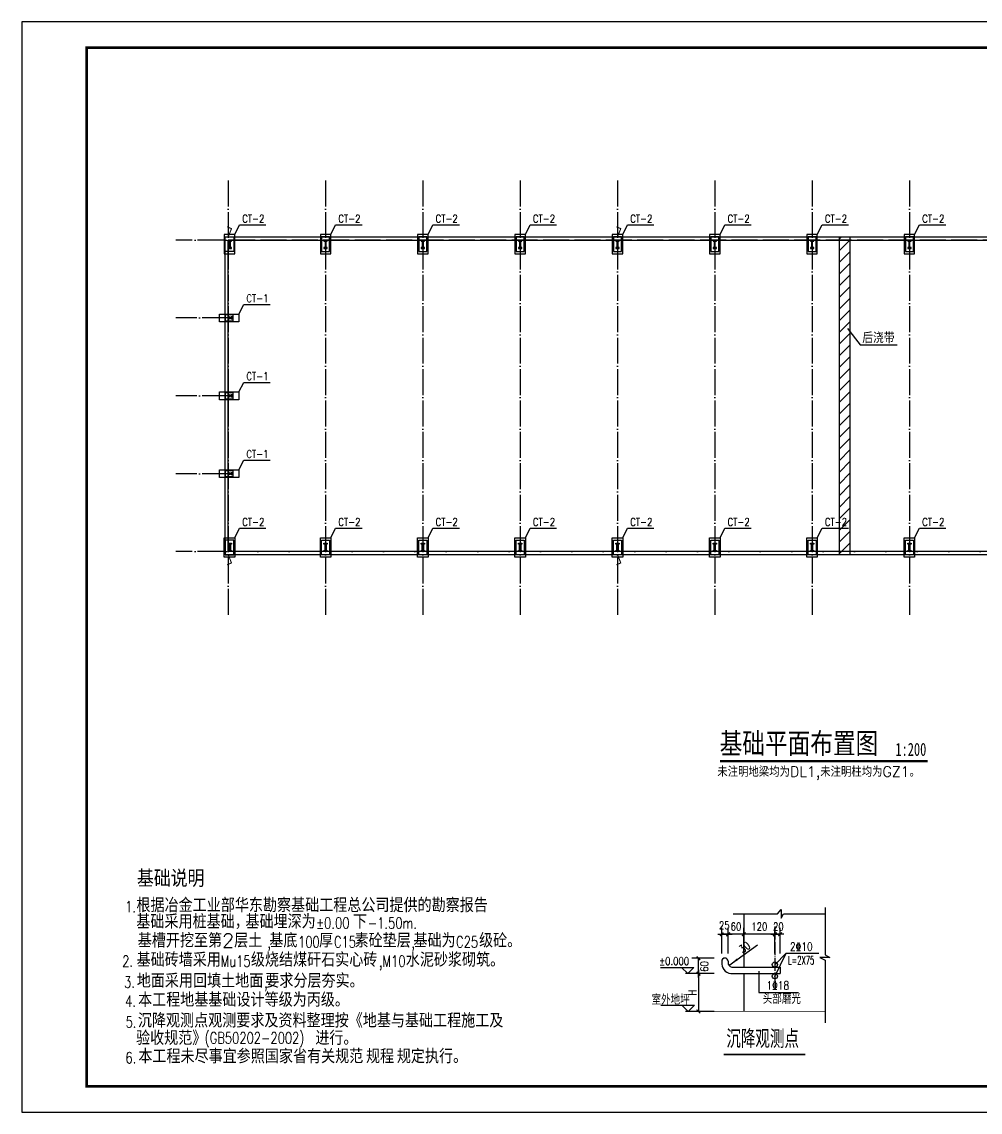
# Model space of a CAD drawing. Extents: x 32177600 to 32582346, y -189249 to 154687.
# Drawn here: x 32177600 to 32251459, y -15958 to 68042 of the extents above; entities that cross this region are included whole.
import ezdxf
from ezdxf.enums import TextEntityAlignment as Align

# ---------------------------------------------------------------- set-up
doc = ezdxf.new("R2010")
doc.units = 0
doc.header["$LTSCALE"] = 1000
doc.header["$MEASUREMENT"] = 0
doc.linetypes.add('ACAD_ISO04W100', pattern=[30.5, 24, -3, 0.5, -3])
doc.linetypes.add('DOTE', pattern=[2.42, 2, -0.2, 0.02, -0.2])
doc.layers.get('0').update_dxf_attribs({"linetype": 'CONTINUOUS'})
doc.layers.get('DEFPOINTS').update_dxf_attribs({"linetype": 'CONTINUOUS'})
for name, color, linetype in [('1506', 2, 'CONTINUOUS'), ('DOTE', 1, 'ACAD_ISO04W100'), ('PUB_DIM', 3, 'CONTINUOUS'), ('PUB_HZ', 7, 'CONTINUOUS'), ('PUB_TEXT', 7, 'CONTINUOUS'), ('PUB_TITLE', 4, 'CONTINUOUS'), ('PUB_WZ', 7, 'CONTINUOUS'), ('底线', 7, 'CONTINUOUS'), ('标注', 4, 'CONTINUOUS')]:
    doc.layers.add(name, color=color, linetype=linetype)
doc.styles.add('-宋体', font='', dxfattribs={"width": 0.8})
doc.styles.add('_HZS', font='txt.shx', dxfattribs={"width": 0.8, "bigfont": 'hztxt.shx'})
doc.styles.add('_HZTXT', font='txt.shx', dxfattribs={"width": 0.8, "bigfont": 'hztxt.shx'})
doc.styles.add('_SIMPLEX', font='SIMPLEX', dxfattribs={"width": 0.8})
doc.styles.add('_TXT', font='SIMPLEX.shx', dxfattribs={"width": 0.6})
doc.styles.add('DIM_FONT', font='SIMPLEX.shx', dxfattribs={"width": 0.8})
doc.styles.add('KT', font='', dxfattribs={"width": 0.7})
doc.styles.add('中西', font='romans.shx', dxfattribs={"width": 0.8, "height": 350, "bigfont": 'hztxt.shx'})
doc.styles.get('-宋体').set_extended_font_data('SimSun')
doc.styles.get('KT').set_extended_font_data('KaiTi_GB2312')

# ---------------------------------------------------------------- blocks, each defined once
blk = doc.blocks.new('_DIMX')
blk.add_line((-150, 0), (150, 0))
at = {"const_width": 50}
blk.add_lwpolyline([(-70, -70), (70, 70)], dxfattribs=at)
blk = doc.blocks.new('_ARROW')
blk.add_solid([(0, 0), (-1, 0.1), (-1, -0.1)])

msp = doc.modelspace()

# ---------------------------------------------------------------- hatches: boundary and pattern name
h = msp.add_hatch()
h.set_pattern_fill('ANSI31', color=256, scale=400, style=0)
h.set_pattern_definition([(45, (462319.24, 275.4), (-449.012806, 449.012806), [])])
h.paths.add_polyline_path([(32240606.9, 51471.4), (32241406.9, 51471.4), (32241406.9, 26991.4), (32240606.9, 26991.4)])
for points in [[(32193756.9, 51151.4), (32193756.9, 51231.4), (32193506.9, 51231.4), (32193506.9, 51151.4), (32193591.9, 51151.4), (32193591.9, 50661.4), (32193506.9, 50661.4), (32193506.9, 50581.4), (32193756.9, 50581.4), (32193756.9, 50661.4), (32193671.9, 50661.4), (32193671.9, 51151.4)], [(32201131.9, 51151.4), (32201131.9, 51231.4), (32200881.9, 51231.4), (32200881.9, 51151.4), (32200966.9, 51151.4), (32200966.9, 50661.4), (32200881.9, 50661.4), (32200881.9, 50581.4), (32201131.9, 50581.4), (32201131.9, 50661.4), (32201046.9, 50661.4), (32201046.9, 51151.4)], [(32208631.9, 51151.4), (32208631.9, 51231.4), (32208381.9, 51231.4), (32208381.9, 51151.4), (32208466.9, 51151.4), (32208466.9, 50661.4), (32208381.9, 50661.4), (32208381.9, 50581.4), (32208631.9, 50581.4), (32208631.9, 50661.4), (32208546.9, 50661.4), (32208546.9, 51151.4)], [(32216131.9, 51151.4), (32216131.9, 51231.4), (32215881.9, 51231.4), (32215881.9, 51151.4), (32215966.9, 51151.4), (32215966.9, 50661.4), (32215881.9, 50661.4), (32215881.9, 50581.4), (32216131.9, 50581.4), (32216131.9, 50661.4), (32216046.9, 50661.4), (32216046.9, 51151.4)], [(32223631.9, 51151.4), (32223631.9, 51231.4), (32223381.9, 51231.4), (32223381.9, 51151.4), (32223466.9, 51151.4), (32223466.9, 50661.4), (32223381.9, 50661.4), (32223381.9, 50581.4), (32223631.9, 50581.4), (32223631.9, 50661.4), (32223546.9, 50661.4), (32223546.9, 51151.4)], [(32231131.9, 51151.4), (32231131.9, 51231.4), (32230881.9, 51231.4), (32230881.9, 51151.4), (32230966.9, 51151.4), (32230966.9, 50661.4), (32230881.9, 50661.4), (32230881.9, 50581.4), (32231131.9, 50581.4), (32231131.9, 50661.4), (32231046.9, 50661.4), (32231046.9, 51151.4)], [(32238631.9, 51151.4), (32238631.9, 51231.4), (32238381.9, 51231.4), (32238381.9, 51151.4), (32238466.9, 51151.4), (32238466.9, 50661.4), (32238381.9, 50661.4), (32238381.9, 50581.4), (32238631.9, 50581.4), (32238631.9, 50661.4), (32238546.9, 50661.4), (32238546.9, 51151.4)], [(32246131.9, 51151.4), (32246131.9, 51231.4), (32245881.9, 51231.4), (32245881.9, 51151.4), (32245966.9, 51151.4), (32245966.9, 50661.4), (32245881.9, 50661.4), (32245881.9, 50581.4), (32246131.9, 50581.4), (32246131.9, 50661.4), (32246046.9, 50661.4), (32246046.9, 51151.4)], [(32193586.9, 45131.4), (32193506.9, 45131.4), (32193506.9, 45331.4), (32193586.9, 45331.4), (32193586.9, 45271.4), (32193726.9, 45271.4), (32193726.9, 45331.4), (32193806.9, 45331.4), (32193806.9, 45131.4), (32193726.9, 45131.4), (32193726.9, 45191.4), (32193586.9, 45191.4)], [(32193586.9, 39131.4), (32193506.9, 39131.4), (32193506.9, 39331.4), (32193586.9, 39331.4), (32193586.9, 39271.4), (32193726.9, 39271.4), (32193726.9, 39331.4), (32193806.9, 39331.4), (32193806.9, 39131.4), (32193726.9, 39131.4), (32193726.9, 39191.4), (32193586.9, 39191.4)], [(32193586.9, 33131.4), (32193506.9, 33131.4), (32193506.9, 33331.4), (32193586.9, 33331.4), (32193586.9, 33271.4), (32193726.9, 33271.4), (32193726.9, 33331.4), (32193806.9, 33331.4), (32193806.9, 33131.4), (32193726.9, 33131.4), (32193726.9, 33191.4), (32193586.9, 33191.4)], [(32193756.9, 27311.4), (32193756.9, 27231.4), (32193506.9, 27231.4), (32193506.9, 27311.4), (32193591.9, 27311.4), (32193591.9, 27801.4), (32193506.9, 27801.4), (32193506.9, 27881.4), (32193756.9, 27881.4), (32193756.9, 27801.4), (32193671.9, 27801.4), (32193671.9, 27311.4)], [(32201131.9, 27311.4), (32201131.9, 27231.4), (32200881.9, 27231.4), (32200881.9, 27311.4), (32200966.9, 27311.4), (32200966.9, 27801.4), (32200881.9, 27801.4), (32200881.9, 27881.4), (32201131.9, 27881.4), (32201131.9, 27801.4), (32201046.9, 27801.4), (32201046.9, 27311.4)], [(32208631.9, 27311.4), (32208631.9, 27231.4), (32208381.9, 27231.4), (32208381.9, 27311.4), (32208466.9, 27311.4), (32208466.9, 27801.4), (32208381.9, 27801.4), (32208381.9, 27881.4), (32208631.9, 27881.4), (32208631.9, 27801.4), (32208546.9, 27801.4), (32208546.9, 27311.4)], [(32216131.9, 27311.4), (32216131.9, 27231.4), (32215881.9, 27231.4), (32215881.9, 27311.4), (32215966.9, 27311.4), (32215966.9, 27801.4), (32215881.9, 27801.4), (32215881.9, 27881.4), (32216131.9, 27881.4), (32216131.9, 27801.4), (32216046.9, 27801.4), (32216046.9, 27311.4)], [(32223631.9, 27311.4), (32223631.9, 27231.4), (32223381.9, 27231.4), (32223381.9, 27311.4), (32223466.9, 27311.4), (32223466.9, 27801.4), (32223381.9, 27801.4), (32223381.9, 27881.4), (32223631.9, 27881.4), (32223631.9, 27801.4), (32223546.9, 27801.4), (32223546.9, 27311.4)], [(32231131.9, 27311.4), (32231131.9, 27231.4), (32230881.9, 27231.4), (32230881.9, 27311.4), (32230966.9, 27311.4), (32230966.9, 27801.4), (32230881.9, 27801.4), (32230881.9, 27881.4), (32231131.9, 27881.4), (32231131.9, 27801.4), (32231046.9, 27801.4), (32231046.9, 27311.4)], [(32238631.9, 27311.4), (32238631.9, 27231.4), (32238381.9, 27231.4), (32238381.9, 27311.4), (32238466.9, 27311.4), (32238466.9, 27801.4), (32238381.9, 27801.4), (32238381.9, 27881.4), (32238631.9, 27881.4), (32238631.9, 27801.4), (32238546.9, 27801.4), (32238546.9, 27311.4)], [(32246131.9, 27311.4), (32246131.9, 27231.4), (32245881.9, 27231.4), (32245881.9, 27311.4), (32245966.9, 27311.4), (32245966.9, 27801.4), (32245881.9, 27801.4), (32245881.9, 27881.4), (32246131.9, 27881.4), (32246131.9, 27801.4), (32246046.9, 27801.4), (32246046.9, 27311.4)]]:
    msp.add_hatch(color=256).paths.add_polyline_path(points)

# ---------------------------------------------------------------- linework, layer by layer
for p, q in [((32194006.9, 51663.9, 0), (32194383.1, 52400.4, 0)), ((32194380.6, 52400.4, 0), (32196416.2, 52400.4, 0)), ((32201406.9, 51663.9, 0), (32201783.1, 52400.4, 0)), ((32201783.1, 52400.4, 0), (32203818.7, 52400.4, 0)), ((32208906.9, 51663.9, 0), (32209283.1, 52400.4, 0)), ((32209283.1, 52400.4, 0), (32211318.7, 52400.4, 0)), ((32216406.9, 51663.9, 0), (32216783.1, 52400.4, 0)), ((32216783.1, 52400.4, 0), (32218818.7, 52400.4, 0)), ((32223906.9, 51663.9, 0), (32224283.1, 52400.4, 0)), ((32224283.1, 52400.4, 0), (32226318.7, 52400.4, 0)), ((32231406.9, 51663.9, 0), (32231783.1, 52400.4, 0)), ((32231783.1, 52400.4, 0), (32233818.7, 52400.4, 0)), ((32238906.9, 51663.9, 0), (32239283.1, 52400.4, 0)), ((32239283.1, 52400.4, 0), (32241318.7, 52400.4, 0)), ((32246406.9, 51663.9, 0), (32246783.1, 52400.4, 0)), ((32246783.1, 52400.4, 0), (32248818.7, 52400.4, 0)), ((32194324.4, 45531.4, 0), (32194700.6, 46267.9, 0)), ((32194700.6, 46267.9, 0), (32196736.2, 46267.9, 0)), ((32194324.4, 39531.4, 0), (32194700.6, 40267.9, 0)), ((32194700.6, 40267.9, 0), (32196736.2, 40267.9, 0)), ((32194324.4, 33531.4, 0), (32194700.6, 34267.9, 0)), ((32194700.6, 34267.9, 0), (32196736.2, 34267.9, 0)), ((32194006.9, 28298.9, 0), (32194380.6, 29035.4, 0)), ((32194380.6, 29035.4, 0), (32196416.2, 29035.4, 0)), ((32201406.9, 28298.9, 0), (32201783.1, 29035.4, 0)), ((32201783.1, 29035.4, 0), (32203818.7, 29035.4, 0)), ((32208906.9, 28298.9, 0), (32209283.1, 29035.4, 0)), ((32209283.1, 29035.4, 0), (32211318.7, 29035.4, 0)), ((32216406.9, 28298.9, 0), (32216783.1, 29035.4, 0)), ((32216783.1, 29035.4, 0), (32218818.7, 29035.4, 0)), ((32223906.9, 28298.9, 0), (32224283.1, 29035.4, 0)), ((32224283.1, 29035.4, 0), (32226318.7, 29035.4, 0)), ((32231406.9, 28298.9, 0), (32231783.1, 29035.4, 0)), ((32231783.1, 29035.4, 0), (32233818.7, 29035.4, 0)), ((32238906.9, 28298.9, 0), (32239283.1, 29035.4, 0)), ((32239283.1, 29035.4, 0), (32241318.7, 29035.4, 0)), ((32246406.9, 28298.9, 0), (32246783.1, 29035.4, 0)), ((32246783.1, 29035.4, 0), (32248818.7, 29035.4, 0)), ((32229744, -5284.3), (32229744, -4096.3)), ((32229244, -5284.3), (32228744.9, -5284.3)), ((32229244, -8196.2), (32228744.9, -8196.2)), ((32229744, -7896.2), (32229744, -8196.2))]:
    msp.add_line(p, q)
at = {"color": 3, "linetype": 'ByBlock'}
for p, q in [((32230963.2, -4096.3), (32229244, -4096.3)), ((32229744, -4098.3), (32229744, -4258.3)), ((32230963.2, -5284.3), (32229244, -5284.3)), ((32230963.2, -5284.3), (32229244, -5284.3)), ((32229744, -5282.3), (32229744, -5122.3)), ((32229744, -5286.3), (32229744, -8194.2)), ((32230963.2, -8196.2), (32229244, -8196.2))]:
    msp.add_line(p, q, dxfattribs=at)
at = {"const_width": 80, "elevation": 0}
for points in [[(32193506.9, 51471.4), (32193760.1, 52107.1), (32193425.6, 52251.6)], [(32223506.9, 51471.4), (32223760.1, 52107.1), (32223425.6, 52251.6)], [(32193506.9, 26991.4), (32193760.1, 26355.7), (32193425.6, 26211.2)], [(32223506.9, 26991.4), (32223760.1, 26355.7), (32223425.6, 26211.2)]]:
    msp.add_lwpolyline(points, dxfattribs=at)
at = {"elevation": 0}
for points in [[(32193266.9, 51471.4), (32283746.9, 51471.4), (32283746.9, 26991.4), (32193266.9, 26991.4)], [(32193266.9, 51471.4), (32193951.9, 51471.4), (32193951.9, 50351.4), (32193266.9, 50351.4)], [(32200696.9, 50351.4), (32201316.9, 50351.4), (32201316.9, 51471.4), (32200696.9, 51471.4)], [(32208196.9, 50351.4), (32208816.9, 50351.4), (32208816.9, 51471.4), (32208196.9, 51471.4)], [(32215696.9, 50351.4), (32216316.9, 50351.4), (32216316.9, 51471.4), (32215696.9, 51471.4)], [(32223196.9, 50351.4), (32223816.9, 50351.4), (32223816.9, 51471.4), (32223196.9, 51471.4)], [(32230696.9, 50351.4), (32231316.9, 50351.4), (32231316.9, 51471.4), (32230696.9, 51471.4)], [(32238196.9, 50351.4), (32238816.9, 50351.4), (32238816.9, 51471.4), (32238196.9, 51471.4)], [(32240606.9, 51471.4), (32241406.9, 51471.4), (32241406.9, 26991.4), (32240606.9, 26991.4)], [(32245696.9, 50351.4), (32246316.9, 50351.4), (32246316.9, 51471.4), (32245696.9, 51471.4)], [(32193506.9, 51231.4), (32283506.9, 51231.4), (32283506.9, 27231.4), (32193506.9, 27231.4)], [(32193266.9, 45006.4), (32193881.9, 45006.4), (32193881.9, 45456.4), (32193266.9, 45456.4)], [(32193266.9, 39006.4), (32193881.9, 39006.4), (32193881.9, 39456.4), (32193266.9, 39456.4)], [(32193266.9, 33006.4), (32193881.9, 33006.4), (32193881.9, 33456.4), (32193266.9, 33456.4)], [(32193266.9, 26991.4), (32193951.9, 26991.4), (32193951.9, 28111.4), (32193266.9, 28111.4)], [(32200696.9, 28111.4), (32201316.9, 28111.4), (32201316.9, 26991.4), (32200696.9, 26991.4)], [(32208196.9, 28111.4), (32208816.9, 28111.4), (32208816.9, 26991.4), (32208196.9, 26991.4)], [(32215696.9, 28111.4), (32216316.9, 28111.4), (32216316.9, 26991.4), (32215696.9, 26991.4)], [(32223196.9, 28111.4), (32223816.9, 28111.4), (32223816.9, 26991.4), (32223196.9, 26991.4)], [(32230696.9, 28111.4), (32231316.9, 28111.4), (32231316.9, 26991.4), (32230696.9, 26991.4)], [(32238196.9, 28111.4), (32238816.9, 28111.4), (32238816.9, 26991.4), (32238196.9, 26991.4)], [(32245696.9, 28111.4), (32246316.9, 28111.4), (32246316.9, 26991.4), (32245696.9, 26991.4)]]:
    msp.add_lwpolyline(points, close=True, dxfattribs=at)
for points in [[(32193756.9, 51151.4), (32193756.9, 51231.4), (32193506.9, 51231.4), (32193506.9, 51151.4), (32193591.9, 51151.4), (32193591.9, 50661.4), (32193506.9, 50661.4), (32193506.9, 50581.4), (32193756.9, 50581.4), (32193756.9, 50661.4), (32193671.9, 50661.4), (32193671.9, 51151.4), (32193756.9, 51151.4)], [(32201131.9, 51151.4), (32201131.9, 51231.4), (32200881.9, 51231.4), (32200881.9, 51151.4), (32200966.9, 51151.4), (32200966.9, 50661.4), (32200881.9, 50661.4), (32200881.9, 50581.4), (32201131.9, 50581.4), (32201131.9, 50661.4), (32201046.9, 50661.4), (32201046.9, 51151.4), (32201131.9, 51151.4)], [(32208631.9, 51151.4), (32208631.9, 51231.4), (32208381.9, 51231.4), (32208381.9, 51151.4), (32208466.9, 51151.4), (32208466.9, 50661.4), (32208381.9, 50661.4), (32208381.9, 50581.4), (32208631.9, 50581.4), (32208631.9, 50661.4), (32208546.9, 50661.4), (32208546.9, 51151.4), (32208631.9, 51151.4)], [(32216131.9, 51151.4), (32216131.9, 51231.4), (32215881.9, 51231.4), (32215881.9, 51151.4), (32215966.9, 51151.4), (32215966.9, 50661.4), (32215881.9, 50661.4), (32215881.9, 50581.4), (32216131.9, 50581.4), (32216131.9, 50661.4), (32216046.9, 50661.4), (32216046.9, 51151.4), (32216131.9, 51151.4)], [(32223631.9, 51151.4), (32223631.9, 51231.4), (32223381.9, 51231.4), (32223381.9, 51151.4), (32223466.9, 51151.4), (32223466.9, 50661.4), (32223381.9, 50661.4), (32223381.9, 50581.4), (32223631.9, 50581.4), (32223631.9, 50661.4), (32223546.9, 50661.4), (32223546.9, 51151.4), (32223631.9, 51151.4)], [(32231131.9, 51151.4), (32231131.9, 51231.4), (32230881.9, 51231.4), (32230881.9, 51151.4), (32230966.9, 51151.4), (32230966.9, 50661.4), (32230881.9, 50661.4), (32230881.9, 50581.4), (32231131.9, 50581.4), (32231131.9, 50661.4), (32231046.9, 50661.4), (32231046.9, 51151.4), (32231131.9, 51151.4)], [(32238631.9, 51151.4), (32238631.9, 51231.4), (32238381.9, 51231.4), (32238381.9, 51151.4), (32238466.9, 51151.4), (32238466.9, 50661.4), (32238381.9, 50661.4), (32238381.9, 50581.4), (32238631.9, 50581.4), (32238631.9, 50661.4), (32238546.9, 50661.4), (32238546.9, 51151.4), (32238631.9, 51151.4)], [(32246131.9, 51151.4), (32246131.9, 51231.4), (32245881.9, 51231.4), (32245881.9, 51151.4), (32245966.9, 51151.4), (32245966.9, 50661.4), (32245881.9, 50661.4), (32245881.9, 50581.4), (32246131.9, 50581.4), (32246131.9, 50661.4), (32246046.9, 50661.4), (32246046.9, 51151.4), (32246131.9, 51151.4)], [(32193586.9, 45131.4), (32193506.9, 45131.4), (32193506.9, 45331.4), (32193586.9, 45331.4), (32193586.9, 45271.4), (32193726.9, 45271.4), (32193726.9, 45331.4), (32193806.9, 45331.4), (32193806.9, 45131.4), (32193726.9, 45131.4), (32193726.9, 45191.4), (32193586.9, 45191.4), (32193586.9, 45131.4)], [(32193586.9, 39131.4), (32193506.9, 39131.4), (32193506.9, 39331.4), (32193586.9, 39331.4), (32193586.9, 39271.4), (32193726.9, 39271.4), (32193726.9, 39331.4), (32193806.9, 39331.4), (32193806.9, 39131.4), (32193726.9, 39131.4), (32193726.9, 39191.4), (32193586.9, 39191.4), (32193586.9, 39131.4)], [(32193586.9, 33131.4), (32193506.9, 33131.4), (32193506.9, 33331.4), (32193586.9, 33331.4), (32193586.9, 33271.4), (32193726.9, 33271.4), (32193726.9, 33331.4), (32193806.9, 33331.4), (32193806.9, 33131.4), (32193726.9, 33131.4), (32193726.9, 33191.4), (32193586.9, 33191.4), (32193586.9, 33131.4)], [(32193756.9, 27311.4), (32193756.9, 27231.4), (32193506.9, 27231.4), (32193506.9, 27311.4), (32193591.9, 27311.4), (32193591.9, 27801.4), (32193506.9, 27801.4), (32193506.9, 27881.4), (32193756.9, 27881.4), (32193756.9, 27801.4), (32193671.9, 27801.4), (32193671.9, 27311.4), (32193756.9, 27311.4)], [(32201131.9, 27311.4), (32201131.9, 27231.4), (32200881.9, 27231.4), (32200881.9, 27311.4), (32200966.9, 27311.4), (32200966.9, 27801.4), (32200881.9, 27801.4), (32200881.9, 27881.4), (32201131.9, 27881.4), (32201131.9, 27801.4), (32201046.9, 27801.4), (32201046.9, 27311.4), (32201131.9, 27311.4)], [(32208631.9, 27311.4), (32208631.9, 27231.4), (32208381.9, 27231.4), (32208381.9, 27311.4), (32208466.9, 27311.4), (32208466.9, 27801.4), (32208381.9, 27801.4), (32208381.9, 27881.4), (32208631.9, 27881.4), (32208631.9, 27801.4), (32208546.9, 27801.4), (32208546.9, 27311.4), (32208631.9, 27311.4)], [(32216131.9, 27311.4), (32216131.9, 27231.4), (32215881.9, 27231.4), (32215881.9, 27311.4), (32215966.9, 27311.4), (32215966.9, 27801.4), (32215881.9, 27801.4), (32215881.9, 27881.4), (32216131.9, 27881.4), (32216131.9, 27801.4), (32216046.9, 27801.4), (32216046.9, 27311.4), (32216131.9, 27311.4)], [(32223631.9, 27311.4), (32223631.9, 27231.4), (32223381.9, 27231.4), (32223381.9, 27311.4), (32223466.9, 27311.4), (32223466.9, 27801.4), (32223381.9, 27801.4), (32223381.9, 27881.4), (32223631.9, 27881.4), (32223631.9, 27801.4), (32223546.9, 27801.4), (32223546.9, 27311.4), (32223631.9, 27311.4)], [(32231131.9, 27311.4), (32231131.9, 27231.4), (32230881.9, 27231.4), (32230881.9, 27311.4), (32230966.9, 27311.4), (32230966.9, 27801.4), (32230881.9, 27801.4), (32230881.9, 27881.4), (32231131.9, 27881.4), (32231131.9, 27801.4), (32231046.9, 27801.4), (32231046.9, 27311.4), (32231131.9, 27311.4)], [(32238631.9, 27311.4), (32238631.9, 27231.4), (32238381.9, 27231.4), (32238381.9, 27311.4), (32238466.9, 27311.4), (32238466.9, 27801.4), (32238381.9, 27801.4), (32238381.9, 27881.4), (32238631.9, 27881.4), (32238631.9, 27801.4), (32238546.9, 27801.4), (32238546.9, 27311.4), (32238631.9, 27311.4)], [(32246131.9, 27311.4), (32246131.9, 27231.4), (32245881.9, 27231.4), (32245881.9, 27311.4), (32245966.9, 27311.4), (32245966.9, 27801.4), (32245881.9, 27801.4), (32245881.9, 27881.4), (32246131.9, 27881.4), (32246131.9, 27801.4), (32246046.9, 27801.4), (32246046.9, 27311.4), (32246131.9, 27311.4)]]:
    msp.add_lwpolyline(points, dxfattribs=at)
for points, const_width in [([(32229884, -4236.3), (32229604, -3956.3)], 100), ([(32229604, -8056.2), (32229884, -8336.2)], 100), ([(32231683.5, -11506.5), (32237986.5, -11506.5)], 120)]:
    msp.add_lwpolyline(points, dxfattribs=dict(const_width=const_width))
at = {"layer": '1506', "elevation": 0}
for points in [[(32193206.9, 51663.9), (32193206.9, 50163.9), (32194006.9, 50163.9), (32194006.9, 51663.9)], [(32200606.9, 51663.9), (32200606.9, 50163.9), (32201406.9, 50163.9), (32201406.9, 51663.9)], [(32208106.9, 51663.9), (32208106.9, 50163.9), (32208906.9, 50163.9), (32208906.9, 51663.9)], [(32215606.9, 51663.9), (32215606.9, 50163.9), (32216406.9, 50163.9), (32216406.9, 51663.9)], [(32223106.9, 51663.9), (32223106.9, 50163.9), (32223906.9, 50163.9), (32223906.9, 51663.9)], [(32230606.9, 51663.9), (32230606.9, 50163.9), (32231406.9, 50163.9), (32231406.9, 51663.9)], [(32238106.9, 51663.9), (32238106.9, 50163.9), (32238906.9, 50163.9), (32238906.9, 51663.9)], [(32245606.9, 51663.9), (32245606.9, 50163.9), (32246406.9, 50163.9), (32246406.9, 51663.9)], [(32192824.4, 45531.4), (32194324.4, 45531.4), (32194324.4, 44931.4), (32192824.4, 44931.4)], [(32192824.4, 39531.4), (32194324.4, 39531.4), (32194324.4, 38931.4), (32192824.4, 38931.4)], [(32192824.4, 33531.4), (32194324.4, 33531.4), (32194324.4, 32931.4), (32192824.4, 32931.4)], [(32193206.9, 26798.9), (32193206.9, 28298.9), (32194006.9, 28298.9), (32194006.9, 26798.9)], [(32200606.9, 26798.9), (32200606.9, 28298.9), (32201406.9, 28298.9), (32201406.9, 26798.9)], [(32208106.9, 26798.9), (32208106.9, 28298.9), (32208906.9, 28298.9), (32208906.9, 26798.9)], [(32215606.9, 26798.9), (32215606.9, 28298.9), (32216406.9, 28298.9), (32216406.9, 26798.9)], [(32223106.9, 26798.9), (32223106.9, 28298.9), (32223906.9, 28298.9), (32223906.9, 26798.9)], [(32230606.9, 26798.9), (32230606.9, 28298.9), (32231406.9, 28298.9), (32231406.9, 26798.9)], [(32238106.9, 26798.9), (32238106.9, 28298.9), (32238906.9, 28298.9), (32238906.9, 26798.9)], [(32245606.9, 26798.9), (32245606.9, 28298.9), (32246406.9, 28298.9), (32246406.9, 26798.9)]]:
    msp.add_lwpolyline(points, close=True, dxfattribs=at)
at = {"layer": 'DEFPOINTS', "color": 0, "linetype": 'ByBlock'}
for p in [(32231563.2, -4096.3), (32229744, -5284.3), (32231563.2, -5284.3), (32231563.2, -5284.3), (32229744, -8196.2), (32231563.2, -8196.2)]:
    msp.add_point(p, dxfattribs=at)
at = {"layer": 'DOTE', "linetype": 'DOTE'}
for p, q in [((32193506.9, 55808.3, 0), (32193506.9, 22336.9, 0)), ((32201006.9, 55808.3, 0), (32201006.9, 22336.9, 0)), ((32208506.9, 55808.3, 0), (32208506.9, 22336.9, 0)), ((32216006.9, 55808.3, 0), (32216006.9, 22336.9, 0)), ((32223506.9, 55808.3, 0), (32223506.9, 22336.9, 0)), ((32231006.9, 55808.3, 0), (32231006.9, 22336.9, 0)), ((32238506.9, 55808.3, 0), (32238506.9, 22336.9, 0)), ((32246006.9, 55808.3, 0), (32246006.9, 22336.9, 0)), ((32287532.8, 51231.4, 0), (32189481, 51231.4, 0)), ((32193506.9, 45231.4, 0), (32189481, 45231.4, 0)), ((32193506.9, 39231.4, 0), (32189481, 39231.4, 0)), ((32193506.9, 33231.4, 0), (32189481, 33231.4, 0)), ((32287532.8, 27231.4, 0), (32189481, 27231.4, 0))]:
    msp.add_line(p, q, dxfattribs=at)
at = {"layer": 'PUB_DIM'}
for p, q in [((32241227.3, 44418.1, 0), (32242211.2, 43144.3)), ((32242211.2, 43144.3), (32245065.7, 43144.3)), ((32231534, -2256), (32231532, -2256)), ((32231536, -3732.2), (32231536, -1756)), ((32232036, -2256), (32231536, -2256)), ((32232034, -2256), (32232032, -2256)), ((32232036, -3732.2), (32232036, -1756)), ((32232036, -3732.2), (32232036, -1756)), ((32233236, -2256), (32232036, -2256)), ((32232038, -2256), (32232040, -2256)), ((32233236, -3732.2), (32233236, -1756)), ((32233236, -3732.2), (32233236, -1756)), ((32235634, -2256), (32233238, -2256)), ((32233238, -2256), (32233240, -2256)), ((32235634, -2256), (32235632, -2256)), ((32235636, -3732.2), (32235636, -1756)), ((32235636, -3732.2), (32235636, -1756)), ((32236036, -2256), (32235636, -2256)), ((32236036, -3732.2), (32236036, -1756)), ((32236038, -2256), (32236040, -2256)), ((32232098, -4654.9), (32234293.8, -3055.7)), ((32226826.4, -4800.9), (32229400.1, -4800.9)), ((32228440.1, -4800.9), (32228920.1, -5280.9)), ((32228920.1, -5280.9), (32229400.1, -4800.9)), ((32226857.2, -7716.2), (32229430.9, -7716.2)), ((32228470.9, -7716.2), (32228950.9, -8196.2)), ((32228950.9, -8196.2), (32229430.9, -7716.2))]:
    msp.add_line(p, q, dxfattribs=at)
at = {"layer": 'PUB_TEXT'}
for p, q in [((32232422.2, -685.5), (32235837.2, -685.5)), ((32233236, -685.5), (32233236, -4784.3)), ((32235837.2, -685.5), (32236125.1, -340.2)), ((32236125.1, -340.2), (32236125.1, -1000.2)), ((32236125.1, -1000.2), (32236311.4, -685.5)), ((32236311.4, -685.5), (32239506.7, -685.5)), ((32239506.7, -184.2), (32239506.7, -3829)), ((32235636, -5504.4), (32236505.7, -3698.6)), ((32235636, -4608.7), (32236505.7, -3698.6)), ((32236505.7, -3698.6), (32239035.5, -3698.6)), ((32239109.4, -4040.7), (32239506.7, -4252.5)), ((32239877.6, -4040.7), (32239109.4, -4040.7)), ((32239506.7, -3829), (32239877.6, -4040.7)), ((32231536, -4332.2), (32231536, -4464.6)), ((32232036, -4332.2), (32232036, -4464.6)), ((32232311.3, -4784.3), (32236036, -4784.3)), ((32236036, -4784.3), (32236036, -5284.3)), ((32239506.7, -4252.5), (32239506.7, -9070.7)), ((32232237.1, -5284.3), (32236036, -5284.3)), ((32233236, -5284.3), (32233236, -8196.2)), ((32234396.9, -5082.1), (32234396.9, -6738)), ((32234396.9, -6738), (32237462.5, -6738))]:
    msp.add_line(p, q, dxfattribs=at)
at = {"layer": 'PUB_TEXT', "linetype": 'DOTE', "ltscale": 0.5}
msp.add_line((32235636, -1657.5), (32235636, -5870.7), dxfattribs=at)
at = {"layer": 'PUB_TEXT', "const_width": 60}
msp.add_lwpolyline([(32230935.6, -8196.2), (32239506.7, -8196.2)], dxfattribs=at)
at = {"layer": 'PUB_TEXT'}
for centre in [(32235636, -4584.3), (32235636, -5484.3)]:
    msp.add_circle(centre, 200, dxfattribs=at)
for centre, radius, start, end in [((32231786, -4332.2), 248, 0, 180), ((32232369.6, -4461.6), 833.2, 174.390741, 260.848533), ((32232359.3, -4464.6), 323.3, 174.116118, 261.463893)]:
    msp.add_arc(centre, radius, start, end, dxfattribs=at)
at = {"layer": 'PUB_TITLE', "elevation": 0}
msp.add_lwpolyline([(32177600.3, -15958.1), (32326200.3, -15958.1), (32326200.3, 68041.9), (32177600.3, 68041.9)], close=True, dxfattribs=at)
at = {"layer": 'PUB_TITLE', "const_width": 200, "elevation": 0}
msp.add_lwpolyline([(32182600.3, -13958.1), (32324200.3, -13958.1), (32324200.3, 66041.9), (32182600.3, 66041.9)], close=True, dxfattribs=at)
at = {"layer": '底线', "const_width": 180}
msp.add_lwpolyline([(32231398.2, 11071.5), (32247416.9, 11071.5)], dxfattribs=at)

# ---------------------------------------------------------------- block references
at = {"color": 3, "linetype": 'ByBlock', "xscale": 2, "yscale": 2, "zscale": 2}
for rotation in [270, 90]:
    msp.add_blockref('_DIMX', (32229744, -5284.3), dxfattribs=dict(at, rotation=rotation))
at = {"layer": 'PUB_DIM', "xscale": 2, "yscale": 2, "zscale": 2}
for p in [(32231536, -2256), (32232036, -2256), (32235636, -2256), (32235636, -2256)]:
    msp.add_blockref('_DIMX', p, dxfattribs=at)
at = {"layer": 'PUB_DIM'}
for name, p, xscale, yscale, zscale, rotation in [('_DIMX', (32232036, -2256), 2, 2, 2, 180), ('_DIMX', (32233236, -2256), 2, 2, 2, 180), ('_DIMX', (32233236, -2256), 2, 2, 2, 180), ('_DIMX', (32236036, -2256), 2, 2, 2, 180), ('_ARROW', (32232098, -4654.9), 799.9999999998886, 799.9999999998886, 799.9999999998886, 216.065717481939)]:
    msp.add_blockref(name, p, dxfattribs=dict(at, xscale=xscale, yscale=yscale, zscale=zscale, rotation=rotation))

# ---------------------------------------------------------------- texts
at = {"width": 0.8}
for s, height, style, p in [('CT-2', 600, 'DIM_FONT', (32194586.6, 52573.3, 0)), ('CT-2', 600, 'DIM_FONT', (32201989.1, 52573.3, 0)), ('CT-2', 600, 'DIM_FONT', (32209489.1, 52573.3, 0)), ('CT-2', 600, 'DIM_FONT', (32216989.1, 52573.3, 0)), ('CT-2', 600, 'DIM_FONT', (32224489.1, 52573.3, 0)), ('CT-2', 600, 'DIM_FONT', (32231989.1, 52573.3, 0)), ('CT-2', 600, 'DIM_FONT', (32239489.1, 52573.3, 0)), ('CT-2', 600, 'DIM_FONT', (32246989.1, 52573.3, 0)), ('CT-1', 600, 'DIM_FONT', (32194906.6, 46440.8, 0)), ('CT-1', 600, 'DIM_FONT', (32194906.6, 40440.8, 0)), ('CT-1', 600, 'DIM_FONT', (32194906.6, 34440.8, 0)), ('CT-2', 600, 'DIM_FONT', (32194586.6, 29208.3, 0)), ('CT-2', 600, 'DIM_FONT', (32201989.1, 29208.3, 0)), ('CT-2', 600, 'DIM_FONT', (32209489.1, 29208.3, 0)), ('CT-2', 600, 'DIM_FONT', (32216989.1, 29208.3, 0)), ('CT-2', 600, 'DIM_FONT', (32224489.1, 29208.3, 0)), ('CT-2', 600, 'DIM_FONT', (32231989.1, 29208.3, 0)), ('CT-2', 600, 'DIM_FONT', (32239489.1, 29208.3, 0)), ('CT-2', 600, 'DIM_FONT', (32246989.1, 29208.3, 0)), ('头部磨光', 800, '_HZS', (32234699, -7612.6)), ('沉降观测点', 1400, '_HZS', (32231892.7, -11016.3))]:
    msp.add_text(s, height=height, dxfattribs=dict(at, style=style)).set_placement(p)
at = {"style": '_HZS', "width": 0.8}
for s, height, p in [('%%P0.000', 600, (32227873.3, -4320.9)), ('室外地坪', 800, (32227603.2, -7236.2))]:
    msp.add_text(s, height=height, dxfattribs=at).set_placement(p, align=Align.MIDDLE)
at = {"color": 7, "linetype": 'ByBlock', "char_height": 600, "attachment_point": 5, "rotation": 90, "style": 'DIM_FONT'}
for s, insert in [('\\A1;60', (32230201.3, -4734.2)), ('H', (32229284, -6740.2))]:
    msp.add_mtext(s, dxfattribs=dict(at, insert=insert))
at = {"layer": 'PUB_DIM', "style": 'DIM_FONT', "width": 0.8}
msp.add_text('30', height=600, rotation=36.065718, dxfattribs=at).set_placement((32233147.7, -3737.8))
at = {"layer": 'PUB_DIM', "color": 7, "char_height": 600, "attachment_point": 5, "style": 'DIM_FONT'}
for s, insert in [('\\A1;25', (32231739.4, -1567.7)), ('\\A1;60', (32232636, -1656)), ('\\A1;120', (32234436, -1654.9)), ('\\A1;20', (32235904.8, -1656))]:
    msp.add_mtext(s, dxfattribs=dict(at, insert=insert))
at = {"layer": 'PUB_HZ', "style": '_HZTXT'}
for s, height, p in [(' 基础说明', 1300, (32185317, 1388.1, 0)), ('根据冶金工业部华东勘察基础工程总公司提供的勘察报告', 1083.333, (32186434.9, -555.3, 0)), ('基础采用桩基础，', 1083.33, (32186428.2, -1818.5, 0)), ('基础埋深为', 1083.33, (32194834.5, -1818.5, 0)), ('下', 1083.3, (32203127.1, -1818.5, 0)), ('基槽开挖至第2层土', 1083.33, (32186535.5, -3273.6, 0)), ('基底', 1083.33, (32196678.3, -3273.6, 0)), ('厚', 1083.3, (32200508.4, -3273.6, 0)), ('素砼垫层', 1083.33, (32203243.4, -3273.6, 0)), ('基础为', 1083.33, (32207780.1, -3273.6, 0)), ('级砼。', 1083.33, (32212839.7, -3273.6, 0)), ('基础砖墙采用', 1083.33, (32186447.2, -4760.4, 0)), ('级烧结煤矸石实心砖', 1083.33, (32195254.3, -4760.4, 0)), ('水泥砂浆砌筑。', 1083.33, (32207190.8, -4760.4, 0)), ('地面采用回填土地面', 1083.33, (32186462.6, -6377.8, 0)), ('要求分层夯实。', 1083.33, (32196364.7, -6377.8, 0)), ('本工程地基基础设计等级为丙级。', 1083.333, (32186559.6, -7842.2, 0)), ('沉降观测点观测要求及资料整理按《地基与基础工程施工及', 1083.333, (32186546.6, -9441.6, 0)), ('验收规范》        进行。', 1083.333, (32186406.5, -10783.9, 0)), ('本工程未尽事宜参照国家省有关规范', 1083.333, (32186581, -12194.3, 0)), ('规程', 1083.33, (32204126.2, -12194.3, 0)), ('规定执行。', 1083.33, (32206504.7, -12194.3, 0))]:
    msp.add_text(s, height=height, dxfattribs=at).set_placement(p)
at = {"layer": 'PUB_HZ', "style": '_SIMPLEX', "width": 0.75}
for s, height, p in [('1.', 866.67, (32185568.8, -555.3, 0)), ('%%p0.00', 866.67, (32200287.7, -1818.5, 0)), ('-1.50m.', 866.67, (32204264.1, -1818.5, 0)), ('100', 866.67, (32198890.1, -3273.6, 0)), ('C15', 866.67, (32201653.9, -3273.6, 0)), ('C25', 866.67, (32211066.7, -3273.6, 0)), (',', 866.7, (32196528.6, -3273.6, 0)), (',', 866.7, (32207630.4, -3273.6, 0)), (' 2.', 866.67, (32184894.9, -4760.4, 0)), ('Mu15', 866.67, (32192924.1, -4760.4, 0)), ('M10', 866.67, (32205389, -4760.4, 0)), (',', 866.7, (32205117.6, -4760.4, 0)), ('3.', 866.67, (32185489.8, -6377.8, 0)), (',', 866.7, (32196257.7, -6377.8, 0)), ('4.', 866.67, (32185569.8, -7842.2, 0)), ('5.', 866.67, (32185599.4, -9441.6, 0)), ('(GB50202-2002)', 866.667, (32191690.6, -10669, 0)), ('6.', 866.67, (32185591.1, -12194.3, 0))]:
    msp.add_text(s, height=height, dxfattribs=at).set_placement(p)
at = {"layer": 'PUB_TEXT'}
for s, style, width, p in [('2\x8410', '_HZTXT', 0.8, (32236794.9, -3525.2)), ('L=2X75', '_TXT', 0.6, (32236647, -4576.4)), ('1\x8418', '_HZTXT', 0.8, (32234983.2, -6515.3))]:
    msp.add_text(s, height=640, dxfattribs=dict(at, style=style, width=width)).set_placement(p)
at = {"layer": 'PUB_WZ', "style": '_HZTXT'}
msp.add_text('后浇带', height=833.33, dxfattribs=at).set_placement((32242366.7, 43284.8))
at = {"layer": '底线', "style": '-宋体', "width": 0.8}
msp.add_text('基础平面布置图', height=1600, dxfattribs=at).set_placement((32231382.8, 11658.1))
at = {"layer": '标注', "style": 'KT', "width": 0.7}
msp.add_text('1:200', height=1000, dxfattribs=at).set_placement((32246114.3, 11985.9), align=Align.MIDDLE)
at = {"layer": '标注', "style": '中西'}
msp.add_text('未注明地梁均为DL1,未注明柱均为GZ1。', height=800, dxfattribs=at).set_placement((32231199.2, 9877.8, 0))

doc.saveas('drawing.dxf')
